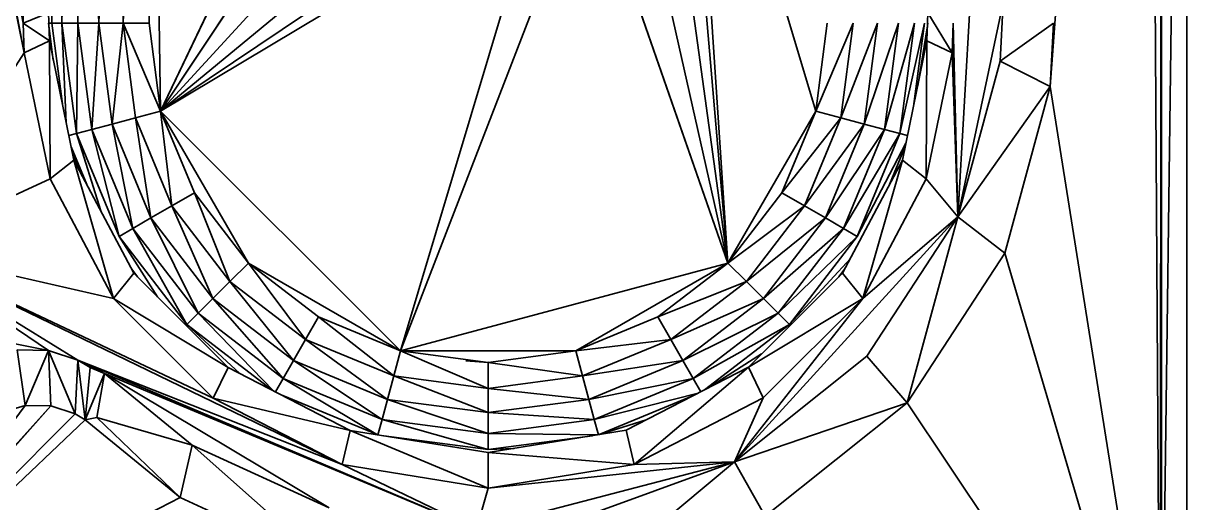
# Model space of a CAD drawing. Header units: millimetres. Extents: x -234375 to -184638, y -91483 to -70216.
# Drawn here: x -229682.9 to -229452.9, y -73891.1 to -73796.3 of the extents above; entities that cross this region are included whole.
import ezdxf

# ---------------------------------------------------------------- set-up
doc = ezdxf.new("R2010")
doc.units = ezdxf.units.MM
doc.header["$MEASUREMENT"] = 0
doc.layers.add('New_Drawing & Figure_Pen_No__7', color=7, linetype='Continuous', lineweight=35)

msp = doc.modelspace()

# ---------------------------------------------------------------- linework, layer by layer
at = {"layer": 'New_Drawing & Figure_Pen_No__7', "color": 7, "linetype": 'Continuous', "lineweight": 35}
for p, q in [((-229479.92, -73808.79), (-229460.71, -73556.25)), ((-229479.92, -73808.79), (-229460.71, -73556.25)), ((-229460.71, -73556.25), (-229458.15, -73945.95)), ((-229460.71, -73556.25), (-229458.15, -73945.95)), ((-229457.88, -73942.11), (-229452.92, -73566.18)), ((-229457.88, -73942.11), (-229452.92, -73566.18)), ((-229452.9, -73944.16), (-229452.92, -73566.18)), ((-229452.92, -73566.18), (-229452.9, -73944.16)), ((-229457.89, -73568.24), (-229458.15, -73945.95)), ((-229457.89, -73568.24), (-229458.15, -73945.95)), ((-229457.88, -73942.11), (-229457.89, -73568.24)), ((-229457.89, -73568.24), (-229457.88, -73942.11)), ((-229708.8, -73665.49), (-229682.75, -73802.18)), ((-229708.8, -73665.49), (-229682.93, -73796.31)), ((-229708.8, -73665.49), (-229682.75, -73802.18)), ((-229708.8, -73665.49), (-229682.93, -73796.31)), ((-229682.94, -73674.26), (-229682.93, -73796.31)), ((-229682.94, -73674.26), (-229682.93, -73796.31)), ((-229677.29, -73674.26), (-229677.28, -73796.31)), ((-229677.29, -73674.26), (-229675.29, -73796.31)), ((-229677.29, -73674.26), (-229677.28, -73796.31)), ((-229675.29, -73796.31), (-229677.29, -73674.26)), ((-229675.29, -73796.31), (-229675.3, -73674.26)), ((-229675.29, -73796.31), (-229675.3, -73674.26)), ((-229672.14, -73674.26), (-229675.29, -73796.31)), ((-229675.29, -73796.31), (-229672.14, -73674.26)), ((-229672.13, -73796.31), (-229672.14, -73674.26)), ((-229668.01, -73796.31), (-229672.14, -73674.26)), ((-229668.01, -73796.31), (-229672.14, -73674.26)), ((-229672.13, -73796.31), (-229672.14, -73674.26)), ((-229668.01, -73796.31), (-229668.02, -73674.26)), ((-229668.01, -73796.31), (-229668.02, -73674.26)), ((-229668.01, -73796.31), (-229663.22, -73674.26)), ((-229663.22, -73674.26), (-229668.01, -73796.31)), ((-229663.22, -73674.26), (-229663.21, -73796.31)), ((-229663.22, -73674.26), (-229663.21, -73796.31)), ((-229658.07, -73674.26), (-229663.21, -73796.31)), ((-229663.21, -73796.31), (-229658.07, -73674.26)), ((-229658.07, -73796.31), (-229658.07, -73674.26)), ((-229655.78, -73813.66), (-229658.07, -73674.26)), ((-229658.07, -73674.26), (-229655.78, -73813.66)), ((-229658.07, -73796.31), (-229658.07, -73674.26)), ((-229498.17, -73834.56), (-229489.17, -73678.37)), ((-229498.17, -73834.56), (-229489.17, -73678.37)), ((-229682.75, -73802.18), (-229707.81, -73679.34)), ((-229682.75, -73802.18), (-229707.81, -73679.34)), ((-229546.35, -73746.61), (-229526.26, -73813.66)), ((-229526.26, -73813.66), (-229546.35, -73746.61)), ((-229549.65, -73753.99), (-229543.61, -73843.71)), ((-229549.65, -73753.99), (-229543.61, -73843.71)), ((-229551.21, -73756.45), (-229543.61, -73843.71)), ((-229551.21, -73756.45), (-229543.61, -73843.71)), ((-229655.78, -73813.66), (-229629.01, -73757.6)), ((-229629.01, -73757.6), (-229655.78, -73813.66)), ((-229554.98, -73761.65), (-229543.61, -73843.71)), ((-229554.98, -73761.65), (-229543.61, -73843.71)), ((-229655.78, -73813.66), (-229623.16, -73764.47)), ((-229623.16, -73764.47), (-229655.78, -73813.66)), ((-229560.87, -73767.4), (-229543.61, -73843.71)), ((-229543.61, -73843.71), (-229560.87, -73767.4)), ((-229655.78, -73813.66), (-229615.94, -73770.24)), ((-229615.94, -73770.24), (-229655.78, -73813.66)), ((-229543.61, -73843.71), (-229568.46, -73772.43)), ((-229568.46, -73772.43), (-229543.61, -73843.71)), ((-229655.78, -73813.66), (-229608.13, -73774.36)), ((-229608.13, -73774.36), (-229655.78, -73813.66)), ((-229655.78, -73813.66), (-229600.9, -73776.75)), ((-229600.9, -73776.75), (-229655.78, -73813.66)), ((-229608.37, -73861.07), (-229575.16, -73775.19)), ((-229608.37, -73861.07), (-229575.16, -73775.19)), ((-229608.37, -73861.07), (-229583.27, -73777.22)), ((-229583.27, -73777.22), (-229608.37, -73861.07)), ((-229655.78, -73813.66), (-229595.45, -73777.56)), ((-229655.78, -73813.66), (-229595.45, -73777.56)), ((-229498.17, -73834.56), (-229489.17, -73792.18)), ((-229498.17, -73834.56), (-229489.17, -73792.18)), ((-229489.82, -73803.82), (-229489.17, -73792.18)), ((-229489.17, -73792.18), (-229489.82, -73803.82)), ((-229677.96, -73794.25), (-229682.93, -73796.31)), ((-229682.93, -73796.31), (-229677.96, -73794.25)), ((-229677.78, -73799.8), (-229677.96, -73794.25)), ((-229504.26, -73799.8), (-229504.09, -73794.24)), ((-229504.09, -73794.24), (-229499.3, -73802.17)), ((-229499.3, -73802.17), (-229504.09, -73794.24)), ((-229682.93, -73796.31), (-229682.75, -73802.18)), ((-229677.78, -73799.8), (-229682.93, -73796.31)), ((-229682.75, -73802.18), (-229682.93, -73796.31)), ((-229682.93, -73796.31), (-229677.78, -73799.8)), ((-229677, -73803.62), (-229677.96, -73796.31)), ((-229677.96, -73796.31), (-229677.28, -73796.31)), ((-229677.96, -73796.31), (-229677.28, -73796.31)), ((-229677.87, -73796.97), (-229677, -73803.62)), ((-229677.87, -73796.97), (-229677, -73803.62)), ((-229677.87, -73796.97), (-229677, -73803.62)), ((-229677.87, -73796.97), (-229677, -73803.62)), ((-229675.29, -73796.31), (-229677.28, -73796.31)), ((-229675.11, -73812.79), (-229677.28, -73796.31)), ((-229675.29, -73796.31), (-229677.28, -73796.31)), ((-229675.11, -73812.79), (-229677.28, -73796.31)), ((-229672.13, -73796.31), (-229675.29, -73796.31)), ((-229672.42, -73818.12), (-229675.29, -73796.31)), ((-229672.13, -73796.31), (-229675.29, -73796.31)), ((-229675.29, -73796.31), (-229672.42, -73818.12)), ((-229675.29, -73796.31), (-229674.46, -73815.99)), ((-229675.29, -73796.31), (-229674.46, -73815.99)), ((-229672.13, -73796.31), (-229672.42, -73818.12)), ((-229672.13, -73796.31), (-229672.42, -73818.12)), ((-229672.13, -73796.31), (-229669.37, -73817.31)), ((-229668.01, -73796.31), (-229672.13, -73796.31)), ((-229668.01, -73796.31), (-229672.13, -73796.31)), ((-229669.37, -73817.31), (-229672.13, -73796.31)), ((-229668.01, -73796.31), (-229669.37, -73817.31)), ((-229668.01, -73796.31), (-229669.37, -73817.31)), ((-229668.01, -73796.31), (-229663.21, -73796.31)), ((-229668.01, -73796.31), (-229665.39, -73816.24)), ((-229663.21, -73796.31), (-229668.01, -73796.31)), ((-229665.39, -73816.24), (-229668.01, -73796.31)), ((-229663.21, -73796.31), (-229665.39, -73816.24)), ((-229663.21, -73796.31), (-229665.39, -73816.24)), ((-229658.07, -73796.31), (-229663.21, -73796.31)), ((-229663.21, -73796.31), (-229660.75, -73815)), ((-229663.21, -73796.31), (-229660.75, -73815)), ((-229663.21, -73796.31), (-229655.78, -73813.66)), ((-229658.07, -73796.31), (-229663.21, -73796.31)), ((-229663.21, -73796.31), (-229655.78, -73813.66)), ((-229658.07, -73796.31), (-229655.78, -73813.66)), ((-229658.07, -73796.31), (-229655.78, -73813.66)), ((-229655.78, -73813.66), (-229658.07, -73796.31)), ((-229523.98, -73796.31), (-229526.26, -73813.66)), ((-229518.83, -73796.31), (-229526.26, -73813.66)), ((-229523.98, -73796.31), (-229526.26, -73813.66)), ((-229518.83, -73796.31), (-229526.26, -73813.66)), ((-229514.03, -73796.31), (-229521.29, -73814.99)), ((-229518.83, -73796.31), (-229521.29, -73814.99)), ((-229514.03, -73796.31), (-229521.29, -73814.99)), ((-229521.29, -73814.99), (-229518.83, -73796.31)), ((-229509.91, -73796.31), (-229516.66, -73816.23)), ((-229514.03, -73796.31), (-229516.66, -73816.23)), ((-229509.91, -73796.31), (-229516.66, -73816.23)), ((-229516.66, -73816.23), (-229514.03, -73796.31)), ((-229506.75, -73796.3), (-229512.68, -73817.3)), ((-229506.75, -73796.3), (-229512.68, -73817.3)), ((-229509.91, -73796.31), (-229512.68, -73817.3)), ((-229512.68, -73817.3), (-229509.91, -73796.31)), ((-229509.62, -73818.12), (-229506.75, -73796.3)), ((-229504.76, -73796.3), (-229509.62, -73818.12)), ((-229506.75, -73796.3), (-229509.62, -73818.12)), ((-229504.76, -73796.3), (-229509.62, -73818.12)), ((-229504.76, -73796.3), (-229506.93, -73812.79)), ((-229506.93, -73812.79), (-229504.76, -73796.3)), ((-229504.17, -73796.81), (-229506.1, -73808.71)), ((-229504.17, -73796.81), (-229506.1, -73808.71)), ((-229504.09, -73796.3), (-229505.05, -73803.61)), ((-229505.05, -73803.61), (-229504.17, -73796.97)), ((-229505.05, -73803.61), (-229504.17, -73796.97)), ((-229504.17, -73796.97), (-229505.05, -73803.61)), ((-229505.05, -73803.61), (-229504.17, -73796.97)), ((-229499.3, -73802.17), (-229499.11, -73796.3)), ((-229499.11, -73796.3), (-229499.3, -73802.17)), ((-229498.17, -73834.56), (-229499.11, -73796.3)), ((-229498.17, -73834.56), (-229499.11, -73796.3)), ((-229479.22, -73796.3), (-229489.82, -73803.82)), ((-229489.82, -73803.82), (-229479.22, -73796.3)), ((-229479.92, -73808.79), (-229479.22, -73796.3)), ((-229479.92, -73808.79), (-229479.22, -73796.3)), ((-229682.75, -73802.18), (-229677.78, -73799.8)), ((-229682.75, -73802.18), (-229677.78, -73799.8)), ((-229677.62, -73827.1), (-229677.78, -73799.8)), ((-229677.78, -73799.8), (-229672.94, -73823.37)), ((-229677.62, -73827.1), (-229677.78, -73799.8)), ((-229509.11, -73823.37), (-229504.26, -73799.8)), ((-229504.26, -73799.8), (-229504.42, -73827.09)), ((-229504.42, -73827.09), (-229504.26, -73799.8)), ((-229499.3, -73802.17), (-229504.26, -73799.8)), ((-229504.26, -73799.8), (-229499.3, -73802.17)), ((-229682.75, -73802.18), (-229707.8, -73840.98)), ((-229707.8, -73840.98), (-229682.75, -73802.18)), ((-229677.62, -73827.1), (-229682.75, -73802.18)), ((-229677.62, -73827.1), (-229682.75, -73802.18)), ((-229499.3, -73802.17), (-229504.42, -73827.09)), ((-229504.42, -73827.09), (-229499.3, -73802.17)), ((-229498.17, -73834.56), (-229499.3, -73802.17)), ((-229498.17, -73834.56), (-229499.3, -73802.17)), ((-229489.82, -73803.82), (-229498.17, -73834.56)), ((-229498.17, -73834.56), (-229489.82, -73803.82)), ((-229489.82, -73803.82), (-229479.92, -73808.79)), ((-229479.92, -73808.79), (-229489.82, -73803.82)), ((-229479.92, -73808.79), (-229498.17, -73834.56)), ((-229498.17, -73834.56), (-229479.92, -73808.79)), ((-229488.88, -73841.78), (-229479.92, -73808.79)), ((-229488.88, -73841.78), (-229479.92, -73808.79)), ((-229479.92, -73808.79), (-229458.15, -73945.95)), ((-229479.92, -73808.79), (-229458.15, -73945.95)), ((-229660.75, -73815), (-229655.78, -73813.66)), ((-229660.75, -73815), (-229655.78, -73813.66)), ((-229655.78, -73813.66), (-229608.37, -73861.07)), ((-229649.08, -73829.83), (-229655.78, -73813.66)), ((-229638.43, -73843.72), (-229655.78, -73813.66)), ((-229638.43, -73843.72), (-229655.78, -73813.66)), ((-229608.37, -73861.07), (-229655.78, -73813.66)), ((-229653.54, -73832.41), (-229655.78, -73813.66)), ((-229649.08, -73829.83), (-229655.78, -73813.66)), ((-229653.54, -73832.41), (-229655.78, -73813.66)), ((-229649.08, -73829.83), (-229655.78, -73813.66)), ((-229526.26, -73813.66), (-229543.61, -73843.71)), ((-229526.26, -73813.66), (-229543.61, -73843.71)), ((-229532.96, -73829.83), (-229526.26, -73813.66)), ((-229526.26, -73813.66), (-229532.96, -73829.83)), ((-229526.26, -73813.66), (-229532.96, -73829.83)), ((-229521.29, -73814.99), (-229526.26, -73813.66)), ((-229521.29, -73814.99), (-229526.26, -73813.66)), ((-229665.39, -73816.24), (-229669.37, -73817.31)), ((-229665.39, -73816.24), (-229669.37, -73817.31)), ((-229660.75, -73815), (-229665.39, -73816.24)), ((-229660.75, -73815), (-229665.39, -73816.24)), ((-229665.39, -73816.24), (-229661.26, -73836.87)), ((-229665.39, -73816.24), (-229657.7, -73834.81)), ((-229665.39, -73816.24), (-229661.26, -73836.87)), ((-229657.7, -73834.81), (-229665.39, -73816.24)), ((-229660.75, -73815), (-229653.54, -73832.41)), ((-229660.75, -73815), (-229657.7, -73834.81)), ((-229660.75, -73815), (-229657.7, -73834.81)), ((-229660.75, -73815), (-229653.54, -73832.41)), ((-229521.29, -73814.99), (-229532.96, -73829.83)), ((-229521.29, -73814.99), (-229532.96, -73829.83)), ((-229521.29, -73814.99), (-229528.5, -73832.4)), ((-229528.5, -73832.4), (-229521.29, -73814.99)), ((-229516.66, -73816.23), (-229528.5, -73832.4)), ((-229516.66, -73816.23), (-229528.5, -73832.4)), ((-229516.66, -73816.23), (-229524.35, -73834.8)), ((-229524.35, -73834.8), (-229516.66, -73816.23)), ((-229516.66, -73816.23), (-229521.29, -73814.99)), ((-229516.66, -73816.23), (-229521.29, -73814.99)), ((-229512.68, -73817.3), (-229516.66, -73816.23)), ((-229512.68, -73817.3), (-229516.66, -73816.23)), ((-229672.42, -73818.12), (-229673.93, -73818.53)), ((-229672.42, -73818.12), (-229673.93, -73818.53)), ((-229669.37, -73817.31), (-229672.42, -73818.12)), ((-229669.37, -73817.31), (-229672.42, -73818.12)), ((-229664, -73838.45), (-229672.42, -73818.12)), ((-229672.42, -73818.12), (-229664, -73838.45)), ((-229672.42, -73818.12), (-229667.62, -73833.39)), ((-229672.42, -73818.12), (-229667.62, -73833.39)), ((-229669.37, -73817.31), (-229661.26, -73836.87)), ((-229669.37, -73817.31), (-229664, -73838.45)), ((-229669.37, -73817.31), (-229664, -73838.45)), ((-229661.26, -73836.87), (-229669.37, -73817.31)), ((-229512.68, -73817.3), (-229524.35, -73834.8)), ((-229512.68, -73817.3), (-229524.35, -73834.8)), ((-229512.68, -73817.3), (-229520.78, -73836.86)), ((-229520.78, -73836.86), (-229512.68, -73817.3)), ((-229509.62, -73818.12), (-229520.78, -73836.86)), ((-229509.62, -73818.12), (-229520.78, -73836.86)), ((-229518.04, -73838.44), (-229509.62, -73818.12)), ((-229509.62, -73818.12), (-229518.04, -73838.44)), ((-229509.62, -73818.12), (-229512.68, -73817.3)), ((-229509.62, -73818.12), (-229512.68, -73817.3)), ((-229508.11, -73818.52), (-229509.62, -73818.12)), ((-229508.11, -73818.52), (-229509.62, -73818.12)), ((-229670.39, -73828.17), (-229673.48, -73820.71)), ((-229673.48, -73820.71), (-229670.39, -73828.17)), ((-229673.4, -73821.12), (-229671.55, -73825.99)), ((-229673.4, -73821.12), (-229671.55, -73825.99)), ((-229508.41, -73820), (-229518.04, -73838.44)), ((-229508.41, -73820), (-229518.04, -73838.44)), ((-229508.56, -73820.7), (-229511.65, -73828.16)), ((-229511.65, -73828.16), (-229508.56, -73820.7)), ((-229672.94, -73823.37), (-229677.62, -73827.1)), ((-229677.62, -73827.1), (-229672.94, -73823.37)), ((-229665.11, -73850.71), (-229672.94, -73823.37)), ((-229672.94, -73823.37), (-229661.1, -73845.7)), ((-229672.94, -73823.37), (-229665.11, -73850.71)), ((-229520.94, -73845.7), (-229509.11, -73823.37)), ((-229520.94, -73845.7), (-229509.11, -73823.37)), ((-229516.93, -73850.7), (-229509.11, -73823.37)), ((-229516.93, -73850.7), (-229509.11, -73823.37)), ((-229504.42, -73827.09), (-229509.11, -73823.37)), ((-229509.11, -73823.37), (-229504.42, -73827.09)), ((-229707.8, -73840.98), (-229677.62, -73827.1)), ((-229677.62, -73827.1), (-229707.8, -73840.98)), ((-229665.11, -73850.71), (-229677.62, -73827.1)), ((-229665.11, -73850.71), (-229677.62, -73827.1)), ((-229516.93, -73850.7), (-229504.42, -73827.09)), ((-229516.93, -73850.7), (-229504.42, -73827.09)), ((-229498.17, -73834.56), (-229504.42, -73827.09)), ((-229498.17, -73834.56), (-229504.42, -73827.09)), ((-229653.54, -73832.41), (-229649.08, -73829.83)), ((-229653.54, -73832.41), (-229649.08, -73829.83)), ((-229649.08, -73829.83), (-229638.43, -73843.72)), ((-229642.07, -73847.36), (-229649.08, -73829.83)), ((-229638.43, -73843.72), (-229649.08, -73829.83)), ((-229642.07, -73847.36), (-229649.08, -73829.83)), ((-229638.43, -73843.72), (-229649.08, -73829.83)), ((-229532.96, -73829.83), (-229543.61, -73843.71)), ((-229532.96, -73829.83), (-229543.61, -73843.71)), ((-229532.96, -73829.83), (-229543.61, -73843.71)), ((-229528.5, -73832.4), (-229532.96, -73829.83)), ((-229528.5, -73832.4), (-229532.96, -73829.83)), ((-229657.7, -73834.81), (-229653.54, -73832.41)), ((-229653.54, -73832.41), (-229657.7, -73834.81)), ((-229645.46, -73850.75), (-229653.54, -73832.41)), ((-229642.07, -73847.36), (-229653.54, -73832.41)), ((-229645.46, -73850.75), (-229653.54, -73832.41)), ((-229653.54, -73832.41), (-229642.07, -73847.36)), ((-229528.5, -73832.4), (-229543.61, -73843.71)), ((-229528.5, -73832.4), (-229543.61, -73843.71)), ((-229528.5, -73832.4), (-229539.97, -73847.35)), ((-229539.97, -73847.35), (-229528.5, -73832.4)), ((-229524.35, -73834.8), (-229528.5, -73832.4)), ((-229524.35, -73834.8), (-229528.5, -73832.4)), ((-229657.7, -73834.81), (-229661.26, -73836.87)), ((-229657.7, -73834.81), (-229661.26, -73836.87)), ((-229657.7, -73834.81), (-229645.46, -73850.75)), ((-229657.7, -73834.81), (-229648.37, -73853.66)), ((-229657.7, -73834.81), (-229648.37, -73853.66)), ((-229657.7, -73834.81), (-229645.46, -73850.75)), ((-229542.33, -73883.02), (-229498.17, -73834.56)), ((-229542.33, -73883.02), (-229498.17, -73834.56)), ((-229524.35, -73834.8), (-229539.97, -73847.35)), ((-229524.35, -73834.8), (-229539.97, -73847.35)), ((-229524.35, -73834.8), (-229536.58, -73850.75)), ((-229536.58, -73850.75), (-229524.35, -73834.8)), ((-229520.78, -73836.86), (-229524.35, -73834.8)), ((-229520.78, -73836.86), (-229524.35, -73834.8)), ((-229498.17, -73834.56), (-229516.93, -73850.7)), ((-229516.93, -73850.7), (-229498.17, -73834.56)), ((-229516.14, -73862.13), (-229498.17, -73834.56)), ((-229498.17, -73834.56), (-229516.14, -73862.13)), ((-229498.17, -73834.56), (-229508.17, -73871.38)), ((-229508.17, -73871.38), (-229498.17, -73834.56)), ((-229488.88, -73841.78), (-229498.17, -73834.56)), ((-229488.88, -73841.78), (-229498.17, -73834.56)), ((-229661.26, -73836.87), (-229664, -73838.45)), ((-229661.26, -73836.87), (-229664, -73838.45)), ((-229661.26, -73836.87), (-229648.37, -73853.66)), ((-229661.26, -73836.87), (-229650.61, -73855.9)), ((-229661.26, -73836.87), (-229650.61, -73855.9)), ((-229648.37, -73853.66), (-229661.26, -73836.87)), ((-229520.78, -73836.86), (-229536.58, -73850.75)), ((-229520.78, -73836.86), (-229536.58, -73850.75)), ((-229520.78, -73836.86), (-229533.67, -73853.66)), ((-229533.67, -73853.66), (-229520.78, -73836.86)), ((-229518.04, -73838.44), (-229520.78, -73836.86)), ((-229518.04, -73838.44), (-229520.78, -73836.86)), ((-229650.61, -73855.9), (-229664, -73838.45)), ((-229664, -73838.45), (-229650.61, -73855.9)), ((-229664, -73838.45), (-229656.41, -73850.39)), ((-229664, -73838.45), (-229656.41, -73850.39)), ((-229518.04, -73838.44), (-229533.67, -73853.66)), ((-229518.04, -73838.44), (-229533.67, -73853.66)), ((-229531.43, -73855.9), (-229518.04, -73838.44)), ((-229518.04, -73838.44), (-229531.43, -73855.9)), ((-229665.11, -73850.71), (-229707.8, -73840.98)), ((-229645.4, -73870.41), (-229707.8, -73840.98)), ((-229707.8, -73840.98), (-229665.11, -73850.71)), ((-229619.86, -73883.58), (-229707.8, -73840.98)), ((-229707.8, -73840.98), (-229645.4, -73870.41)), ((-229672.16, -73862.9), (-229707.8, -73840.98)), ((-229707.8, -73840.98), (-229619.86, -73883.58)), ((-229677.95, -73860.98), (-229707.8, -73840.98)), ((-229707.8, -73840.98), (-229672.16, -73862.9)), ((-229677.95, -73860.98), (-229707.8, -73840.98)), ((-229508.17, -73871.38), (-229488.88, -73841.78)), ((-229488.88, -73841.78), (-229508.17, -73871.38)), ((-229488.88, -73841.78), (-229458.15, -73945.95)), ((-229488.88, -73841.78), (-229458.15, -73945.95)), ((-229642.07, -73847.36), (-229638.43, -73843.72)), ((-229642.07, -73847.36), (-229638.43, -73843.72)), ((-229638.43, -73843.72), (-229608.37, -73861.07)), ((-229624.54, -73854.37), (-229638.43, -73843.72)), ((-229608.37, -73861.07), (-229638.43, -73843.72)), ((-229627.12, -73858.83), (-229638.43, -73843.72)), ((-229624.54, -73854.37), (-229638.43, -73843.72)), ((-229627.12, -73858.83), (-229638.43, -73843.72)), ((-229624.54, -73854.37), (-229638.43, -73843.72)), ((-229543.61, -73843.71), (-229608.37, -73861.07)), ((-229608.37, -73861.07), (-229543.61, -73843.71)), ((-229543.61, -73843.71), (-229573.67, -73861.07)), ((-229573.67, -73861.07), (-229543.61, -73843.71)), ((-229557.5, -73854.37), (-229543.61, -73843.71)), ((-229543.61, -73843.71), (-229557.5, -73854.37)), ((-229543.61, -73843.71), (-229557.5, -73854.37)), ((-229539.97, -73847.35), (-229543.61, -73843.71)), ((-229539.97, -73847.35), (-229543.61, -73843.71)), ((-229519.41, -73842.8), (-229531.43, -73855.9)), ((-229519.41, -73842.8), (-229531.43, -73855.9)), ((-229665.11, -73850.71), (-229661.1, -73845.7)), ((-229665.11, -73850.71), (-229661.1, -73845.7)), ((-229660.33, -73846.47), (-229661.5, -73844.95)), ((-229661.5, -73844.95), (-229660.33, -73846.47)), ((-229642.46, -73864.34), (-229661.1, -73845.7)), ((-229539.58, -73864.33), (-229520.94, -73845.7)), ((-229520.54, -73844.94), (-229521.71, -73846.47)), ((-229521.71, -73846.47), (-229520.54, -73844.94)), ((-229520.94, -73845.7), (-229516.93, -73850.7)), ((-229516.93, -73850.7), (-229520.94, -73845.7)), ((-229645.46, -73850.75), (-229642.07, -73847.36)), ((-229645.46, -73850.75), (-229642.07, -73847.36)), ((-229629.51, -73862.99), (-229642.07, -73847.36)), ((-229627.12, -73858.83), (-229642.07, -73847.36)), ((-229629.51, -73862.99), (-229642.07, -73847.36)), ((-229642.07, -73847.36), (-229627.12, -73858.83)), ((-229539.97, -73847.35), (-229557.5, -73854.37)), ((-229539.97, -73847.35), (-229557.5, -73854.37)), ((-229539.97, -73847.35), (-229554.92, -73858.83)), ((-229554.92, -73858.83), (-229539.97, -73847.35)), ((-229536.58, -73850.75), (-229539.97, -73847.35)), ((-229536.58, -73850.75), (-229539.97, -73847.35)), ((-229645.4, -73870.41), (-229665.11, -73850.71)), ((-229665.11, -73850.71), (-229642.46, -73864.34)), ((-229665.11, -73850.71), (-229645.4, -73870.41)), ((-229642.46, -73864.34), (-229665.11, -73850.71)), ((-229645.46, -73850.75), (-229648.37, -73853.66)), ((-229648.37, -73853.66), (-229645.46, -73850.75)), ((-229631.57, -73866.55), (-229645.46, -73850.75)), ((-229629.51, -73862.99), (-229645.46, -73850.75)), ((-229631.57, -73866.55), (-229645.46, -73850.75)), ((-229645.46, -73850.75), (-229629.51, -73862.99)), ((-229536.58, -73850.75), (-229554.92, -73858.83)), ((-229536.58, -73850.75), (-229554.92, -73858.83)), ((-229536.58, -73850.75), (-229552.53, -73862.98)), ((-229552.53, -73862.98), (-229536.58, -73850.75)), ((-229542.33, -73883.02), (-229516.93, -73850.7)), ((-229542.33, -73883.02), (-229516.93, -73850.7)), ((-229516.93, -73850.7), (-229539.58, -73864.33)), ((-229539.58, -73864.33), (-229516.93, -73850.7)), ((-229536.64, -73870.4), (-229516.93, -73850.7)), ((-229536.64, -73870.4), (-229516.93, -73850.7)), ((-229533.67, -73853.66), (-229536.58, -73850.75)), ((-229533.67, -73853.66), (-229536.58, -73850.75)), ((-229677.95, -73860.98), (-229708.79, -73854.83)), ((-229708.79, -73854.83), (-229677.95, -73860.98)), ((-229650.61, -73855.9), (-229648.37, -73853.66)), ((-229648.37, -73853.66), (-229650.61, -73855.9)), ((-229633.46, -73868.98), (-229648.37, -73853.66)), ((-229631.57, -73866.55), (-229648.37, -73853.66)), ((-229633.46, -73868.98), (-229648.37, -73853.66)), ((-229648.37, -73853.66), (-229631.57, -73866.55)), ((-229627.12, -73858.83), (-229624.54, -73854.37)), ((-229627.12, -73858.83), (-229624.54, -73854.37)), ((-229624.54, -73854.37), (-229608.37, -73861.07)), ((-229609.7, -73866.04), (-229624.54, -73854.37)), ((-229608.37, -73861.07), (-229624.54, -73854.37)), ((-229609.7, -73866.04), (-229624.54, -73854.37)), ((-229608.37, -73861.07), (-229624.54, -73854.37)), ((-229557.5, -73854.37), (-229573.67, -73861.07)), ((-229557.5, -73854.37), (-229573.67, -73861.07)), ((-229557.5, -73854.37), (-229573.67, -73861.07)), ((-229554.92, -73858.83), (-229557.5, -73854.37)), ((-229554.92, -73858.83), (-229557.5, -73854.37)), ((-229533.67, -73853.66), (-229552.53, -73862.98)), ((-229533.67, -73853.66), (-229552.53, -73862.98)), ((-229533.67, -73853.66), (-229550.46, -73866.55)), ((-229550.46, -73866.55), (-229533.67, -73853.66)), ((-229531.43, -73855.9), (-229533.67, -73853.66)), ((-229531.43, -73855.9), (-229533.67, -73853.66)), ((-229650.61, -73855.9), (-229633.78, -73868.81)), ((-229640.09, -73865.56), (-229650.61, -73855.9)), ((-229633.78, -73868.81), (-229650.61, -73855.9)), ((-229640.09, -73865.56), (-229650.61, -73855.9)), ((-229531.43, -73855.9), (-229550.46, -73866.55)), ((-229531.43, -73855.9), (-229550.46, -73866.55)), ((-229548.26, -73868.81), (-229531.43, -73855.9)), ((-229531.43, -73855.9), (-229548.26, -73868.81)), ((-229629.51, -73862.99), (-229627.12, -73858.83)), ((-229629.51, -73862.99), (-229627.12, -73858.83)), ((-229610.95, -73870.68), (-229627.12, -73858.83)), ((-229609.7, -73866.04), (-229627.12, -73858.83)), ((-229610.95, -73870.68), (-229627.12, -73858.83)), ((-229627.12, -73858.83), (-229609.7, -73866.04)), ((-229554.92, -73858.83), (-229573.67, -73861.07)), ((-229554.92, -73858.83), (-229573.67, -73861.07)), ((-229554.92, -73858.83), (-229572.34, -73866.04)), ((-229572.34, -73866.04), (-229554.92, -73858.83)), ((-229552.53, -73862.98), (-229554.92, -73858.83)), ((-229552.53, -73862.98), (-229554.92, -73858.83)), ((-229682.58, -73871.87), (-229684.12, -73860.89)), ((-229677.95, -73860.98), (-229684.12, -73860.89)), ((-229684.12, -73860.89), (-229682.58, -73871.87)), ((-229684.12, -73860.89), (-229677.95, -73860.98)), ((-229682.58, -73871.87), (-229677.95, -73860.98)), ((-229677.95, -73860.98), (-229682.58, -73871.87)), ((-229677.49, -73871.95), (-229677.95, -73860.98)), ((-229677.95, -73860.98), (-229672.16, -73862.9)), ((-229677.95, -73860.98), (-229672.71, -73873.53)), ((-229672.71, -73873.53), (-229677.95, -73860.98)), ((-229677.49, -73871.95), (-229677.95, -73860.98)), ((-229677.95, -73860.98), (-229672.16, -73862.9)), ((-229609.7, -73866.04), (-229608.37, -73861.07)), ((-229609.7, -73866.04), (-229608.37, -73861.07)), ((-229573.67, -73861.07), (-229608.37, -73861.07)), ((-229591.02, -73863.35), (-229608.37, -73861.07)), ((-229573.67, -73861.07), (-229608.37, -73861.07)), ((-229591.02, -73868.5), (-229608.37, -73861.07)), ((-229591.02, -73863.35), (-229608.37, -73861.07)), ((-229591.02, -73868.5), (-229608.37, -73861.07)), ((-229591.02, -73863.35), (-229608.37, -73861.07)), ((-229591.02, -73863.35), (-229573.67, -73861.07)), ((-229573.67, -73861.07), (-229591.02, -73863.35)), ((-229573.67, -73861.07), (-229591.02, -73863.35)), ((-229572.34, -73866.04), (-229573.67, -73861.07)), ((-229572.34, -73866.04), (-229573.67, -73861.07)), ((-229536.95, -73861.7), (-229547.57, -73868.45)), ((-229536.95, -73861.7), (-229547.57, -73868.45)), ((-229516.14, -73862.13), (-229542.33, -73883.02)), ((-229542.33, -73883.02), (-229516.14, -73862.13)), ((-229516.14, -73862.13), (-229508.17, -73871.38)), ((-229516.14, -73862.13), (-229508.17, -73871.38)), ((-229672.16, -73862.9), (-229672.71, -73873.53)), ((-229672.71, -73873.53), (-229672.16, -73862.9)), ((-229672.16, -73862.9), (-229669.73, -73864.36)), ((-229672.16, -73862.9), (-229670.7, -73874.74)), ((-229672.16, -73862.9), (-229670.7, -73874.74)), ((-229672.16, -73862.9), (-229593.33, -73896.36)), ((-229672.16, -73862.9), (-229666.86, -73865.56)), ((-229672.16, -73862.9), (-229619.86, -73883.58)), ((-229672.16, -73862.9), (-229593.33, -73896.36)), ((-229672.16, -73862.9), (-229619.86, -73883.58)), ((-229669.73, -73864.36), (-229670.7, -73874.74)), ((-229670.7, -73874.74), (-229669.73, -73864.36)), ((-229669.73, -73864.36), (-229666.86, -73865.56)), ((-229642.46, -73864.34), (-229645.4, -73870.41)), ((-229645.4, -73870.41), (-229642.46, -73864.34)), ((-229618.3, -73876.8), (-229642.46, -73864.34)), ((-229631.57, -73866.55), (-229629.51, -73862.99)), ((-229631.57, -73866.55), (-229629.51, -73862.99)), ((-229612.01, -73874.66), (-229629.51, -73862.99)), ((-229610.95, -73870.68), (-229629.51, -73862.99)), ((-229612.01, -73874.66), (-229629.51, -73862.99)), ((-229629.51, -73862.99), (-229610.95, -73870.68)), ((-229595.45, -73863.06), (-229591.02, -73863.35)), ((-229590.88, -73863.34), (-229591.02, -73863.35)), ((-229591.02, -73868.5), (-229591.02, -73863.35)), ((-229572.34, -73866.04), (-229591.02, -73863.35)), ((-229591.02, -73868.5), (-229591.02, -73863.35)), ((-229572.34, -73866.04), (-229591.02, -73863.35)), ((-229552.53, -73862.98), (-229572.34, -73866.04)), ((-229552.53, -73862.98), (-229572.34, -73866.04)), ((-229552.53, -73862.98), (-229571.09, -73870.67)), ((-229571.09, -73870.67), (-229552.53, -73862.98)), ((-229563.74, -73876.79), (-229539.58, -73864.33)), ((-229539.58, -73864.33), (-229562.18, -73883.58)), ((-229562.18, -73883.58), (-229539.58, -73864.33)), ((-229550.46, -73866.55), (-229552.53, -73862.98)), ((-229550.46, -73866.55), (-229552.53, -73862.98)), ((-229536.64, -73870.4), (-229539.58, -73864.33)), ((-229536.64, -73870.4), (-229539.58, -73864.33)), ((-229670.7, -73874.74), (-229666.86, -73865.56)), ((-229670.7, -73874.74), (-229666.86, -73865.56)), ((-229668.41, -73874.24), (-229666.86, -73865.56)), ((-229668.41, -73874.24), (-229666.86, -73865.56)), ((-229666.86, -73865.56), (-229649.54, -73879.7)), ((-229593.33, -73896.36), (-229666.86, -73865.56)), ((-229666.86, -73865.56), (-229593.33, -73896.36)), ((-229666.86, -73865.56), (-229622.49, -73892.15)), ((-229666.86, -73865.56), (-229622.49, -73892.15)), ((-229666.86, -73865.56), (-229649.54, -73879.7)), ((-229633.09, -73869.17), (-229631.57, -73866.55)), ((-229633.09, -73869.17), (-229631.57, -73866.55)), ((-229612.91, -73877.66), (-229631.57, -73866.55)), ((-229612.01, -73874.66), (-229631.57, -73866.55)), ((-229612.91, -73877.66), (-229631.57, -73866.55)), ((-229631.57, -73866.55), (-229612.01, -73874.66)), ((-229610.95, -73870.68), (-229609.7, -73866.04)), ((-229610.95, -73870.68), (-229609.7, -73866.04)), ((-229591.02, -73873.3), (-229609.7, -73866.04)), ((-229591.02, -73868.5), (-229609.7, -73866.04)), ((-229591.02, -73873.3), (-229609.7, -73866.04)), ((-229609.7, -73866.04), (-229591.02, -73868.5)), ((-229572.34, -73866.04), (-229591.02, -73868.5)), ((-229591.02, -73868.5), (-229572.34, -73866.04)), ((-229571.09, -73870.67), (-229572.34, -73866.04)), ((-229571.09, -73870.67), (-229572.34, -73866.04)), ((-229550.46, -73866.55), (-229571.09, -73870.67)), ((-229550.46, -73866.55), (-229571.09, -73870.67)), ((-229550.46, -73866.55), (-229570.03, -73874.65)), ((-229570.03, -73874.65), (-229550.46, -73866.55)), ((-229548.95, -73869.17), (-229550.46, -73866.55)), ((-229548.95, -73869.17), (-229550.46, -73866.55)), ((-229591.02, -73873.3), (-229591.02, -73868.5)), ((-229571.09, -73870.67), (-229591.02, -73868.5)), ((-229591.02, -73873.3), (-229591.02, -73868.5)), ((-229571.09, -73870.67), (-229591.02, -73868.5)), ((-229619.86, -73883.58), (-229645.4, -73870.41)), ((-229619.86, -73883.58), (-229645.4, -73870.41)), ((-229645.4, -73870.41), (-229618.3, -73876.8)), ((-229618.3, -73876.8), (-229645.4, -73870.41)), ((-229631.61, -73869.93), (-229612.96, -73877.65)), ((-229612.96, -73877.65), (-229631.61, -73869.93)), ((-229612.01, -73874.66), (-229610.95, -73870.68)), ((-229612.01, -73874.66), (-229610.95, -73870.68)), ((-229591.02, -73877.42), (-229610.95, -73870.68)), ((-229591.02, -73873.3), (-229610.95, -73870.68)), ((-229591.02, -73877.42), (-229610.95, -73870.68)), ((-229610.95, -73870.68), (-229591.02, -73873.3)), ((-229571.09, -73870.67), (-229591.02, -73873.3)), ((-229591.02, -73873.3), (-229571.09, -73870.67)), ((-229570.03, -73874.65), (-229571.09, -73870.67)), ((-229570.03, -73874.65), (-229571.09, -73870.67)), ((-229549.48, -73869.44), (-229570.03, -73874.65)), ((-229549.48, -73869.44), (-229570.03, -73874.65)), ((-229569.08, -73877.65), (-229550.43, -73869.93)), ((-229550.43, -73869.93), (-229569.08, -73877.65)), ((-229536.64, -73870.4), (-229562.18, -73883.58)), ((-229562.18, -73883.58), (-229536.64, -73870.4)), ((-229542.33, -73883.02), (-229536.64, -73870.4)), ((-229542.33, -73883.02), (-229536.64, -73870.4)), ((-229542.33, -73883.02), (-229508.17, -73871.38)), ((-229542.33, -73883.02), (-229508.17, -73871.38)), ((-229536.28, -73893.79), (-229508.17, -73871.38)), ((-229536.28, -73893.79), (-229508.17, -73871.38)), ((-229508.17, -73871.38), (-229458.15, -73945.95)), ((-229508.17, -73871.38), (-229458.15, -73945.95)), ((-229728.45, -73929.49), (-229677.49, -73871.95)), ((-229728.45, -73929.49), (-229677.49, -73871.95)), ((-229728.45, -73929.49), (-229672.71, -73873.53)), ((-229728.45, -73929.49), (-229672.71, -73873.53)), ((-229706.02, -73903.48), (-229682.58, -73871.87)), ((-229706.02, -73903.48), (-229682.58, -73871.87)), ((-229706.02, -73903.48), (-229677.49, -73871.95)), ((-229706.02, -73903.48), (-229677.49, -73871.95)), ((-229687.46, -73873.35), (-229682.58, -73871.87)), ((-229687.46, -73873.35), (-229682.58, -73871.87)), ((-229682.58, -73871.87), (-229677.49, -73871.95)), ((-229682.58, -73871.87), (-229677.49, -73871.95)), ((-229677.49, -73871.95), (-229672.71, -73873.53)), ((-229672.71, -73873.53), (-229677.49, -73871.95)), ((-229672.71, -73873.53), (-229670.7, -73874.74)), ((-229672.71, -73873.53), (-229670.7, -73874.74)), ((-229591.02, -73877.42), (-229591.02, -73873.3)), ((-229570.03, -73874.65), (-229591.02, -73873.3)), ((-229591.02, -73877.42), (-229591.02, -73873.3)), ((-229570.03, -73874.65), (-229591.02, -73873.3)), ((-229728.45, -73929.49), (-229670.7, -73874.74)), ((-229728.45, -73929.49), (-229670.7, -73874.74)), ((-229668.41, -73874.24), (-229670.7, -73874.74)), ((-229670.7, -73874.74), (-229668.41, -73874.24)), ((-229670.7, -73874.74), (-229651.94, -73890.06)), ((-229670.7, -73874.74), (-229651.94, -73890.06)), ((-229668.41, -73874.24), (-229649.54, -73879.7)), ((-229668.41, -73874.24), (-229651.94, -73890.06)), ((-229668.41, -73874.24), (-229649.54, -73879.7)), ((-229668.41, -73874.24), (-229651.94, -73890.06)), ((-229612.82, -73877.68), (-229612.01, -73874.66)), ((-229612.82, -73877.68), (-229612.01, -73874.66)), ((-229591.02, -73880.58), (-229612.01, -73874.66)), ((-229591.02, -73877.42), (-229612.01, -73874.66)), ((-229591.02, -73880.58), (-229612.01, -73874.66)), ((-229612.01, -73874.66), (-229591.02, -73877.42)), ((-229570.03, -73874.65), (-229591.02, -73877.42)), ((-229591.02, -73877.42), (-229570.03, -73874.65)), ((-229569.22, -73877.68), (-229570.03, -73874.65)), ((-229569.22, -73877.68), (-229570.03, -73874.65)), ((-229559.75, -73874.74), (-229568.99, -73877.64)), ((-229559.75, -73874.74), (-229568.99, -73877.64)), ((-229619.86, -73883.58), (-229618.3, -73876.8)), ((-229619.86, -73883.58), (-229618.3, -73876.8)), ((-229591.02, -73888.22), (-229618.3, -73876.8)), ((-229618.3, -73876.8), (-229591.02, -73881.19)), ((-229591.02, -73888.22), (-229618.3, -73876.8)), ((-229611.68, -73877.86), (-229591.02, -73880.58)), ((-229591.02, -73880.58), (-229611.68, -73877.86)), ((-229563.74, -73876.79), (-229591.02, -73881.19)), ((-229569.4, -73877.71), (-229591.02, -73877.42)), ((-229591.02, -73880.58), (-229591.02, -73877.42)), ((-229569.4, -73877.71), (-229591.02, -73877.42)), ((-229591.02, -73880.58), (-229591.02, -73877.42)), ((-229591.02, -73880.58), (-229570.36, -73877.86)), ((-229570.36, -73877.86), (-229591.02, -73880.58)), ((-229563.74, -73876.79), (-229562.18, -73883.58)), ((-229563.74, -73876.79), (-229562.18, -73883.58)), ((-229649.54, -73879.7), (-229651.94, -73890.06)), ((-229651.94, -73890.06), (-229649.54, -73879.7)), ((-229622.62, -73903.56), (-229649.54, -73879.7)), ((-229649.54, -73879.7), (-229622.49, -73892.15)), ((-229622.62, -73903.56), (-229649.54, -73879.7)), ((-229622.49, -73892.15), (-229649.54, -73879.7)), ((-229585.9, -73880.36), (-229591.02, -73880.58)), ((-229585.9, -73880.36), (-229591.02, -73880.58)), ((-229593.33, -73896.36), (-229542.33, -73883.02)), ((-229593.33, -73896.36), (-229542.33, -73883.02)), ((-229591.02, -73888.22), (-229591.02, -73881.19)), ((-229591.02, -73881.19), (-229562.18, -73883.58)), ((-229591.02, -73888.22), (-229591.02, -73881.19)), ((-229562.18, -73883.58), (-229591.02, -73881.19)), ((-229542.33, -73883.02), (-229591.02, -73888.22)), ((-229591.02, -73888.22), (-229542.33, -73883.02)), ((-229573.79, -73894.51), (-229542.33, -73883.02)), ((-229542.33, -73883.02), (-229573.79, -73894.51)), ((-229570.04, -73906.13), (-229542.33, -73883.02)), ((-229542.33, -73883.02), (-229570.04, -73906.13)), ((-229542.33, -73883.02), (-229562.18, -73883.58)), ((-229542.33, -73883.02), (-229562.18, -73883.58)), ((-229542.33, -73883.02), (-229536.28, -73893.79)), ((-229542.33, -73883.02), (-229536.28, -73893.79)), ((-229619.86, -73883.58), (-229593.33, -73896.36)), ((-229591.02, -73888.22), (-229619.86, -73883.58)), ((-229593.33, -73896.36), (-229619.86, -73883.58)), ((-229619.86, -73883.58), (-229591.02, -73888.22)), ((-229591.02, -73888.22), (-229562.18, -73883.58)), ((-229591.02, -73888.22), (-229562.18, -73883.58)), ((-229728.45, -73929.49), (-229651.94, -73890.06)), ((-229728.45, -73929.49), (-229651.94, -73890.06)), ((-229651.94, -73890.06), (-229622.62, -73903.56)), ((-229622.62, -73903.56), (-229651.94, -73890.06)), ((-229593.33, -73896.36), (-229591.02, -73888.22)), ((-229593.33, -73896.36), (-229591.02, -73888.22))]:
    msp.add_line(p, q, dxfattribs=at)

doc.saveas('drawing.dxf')
